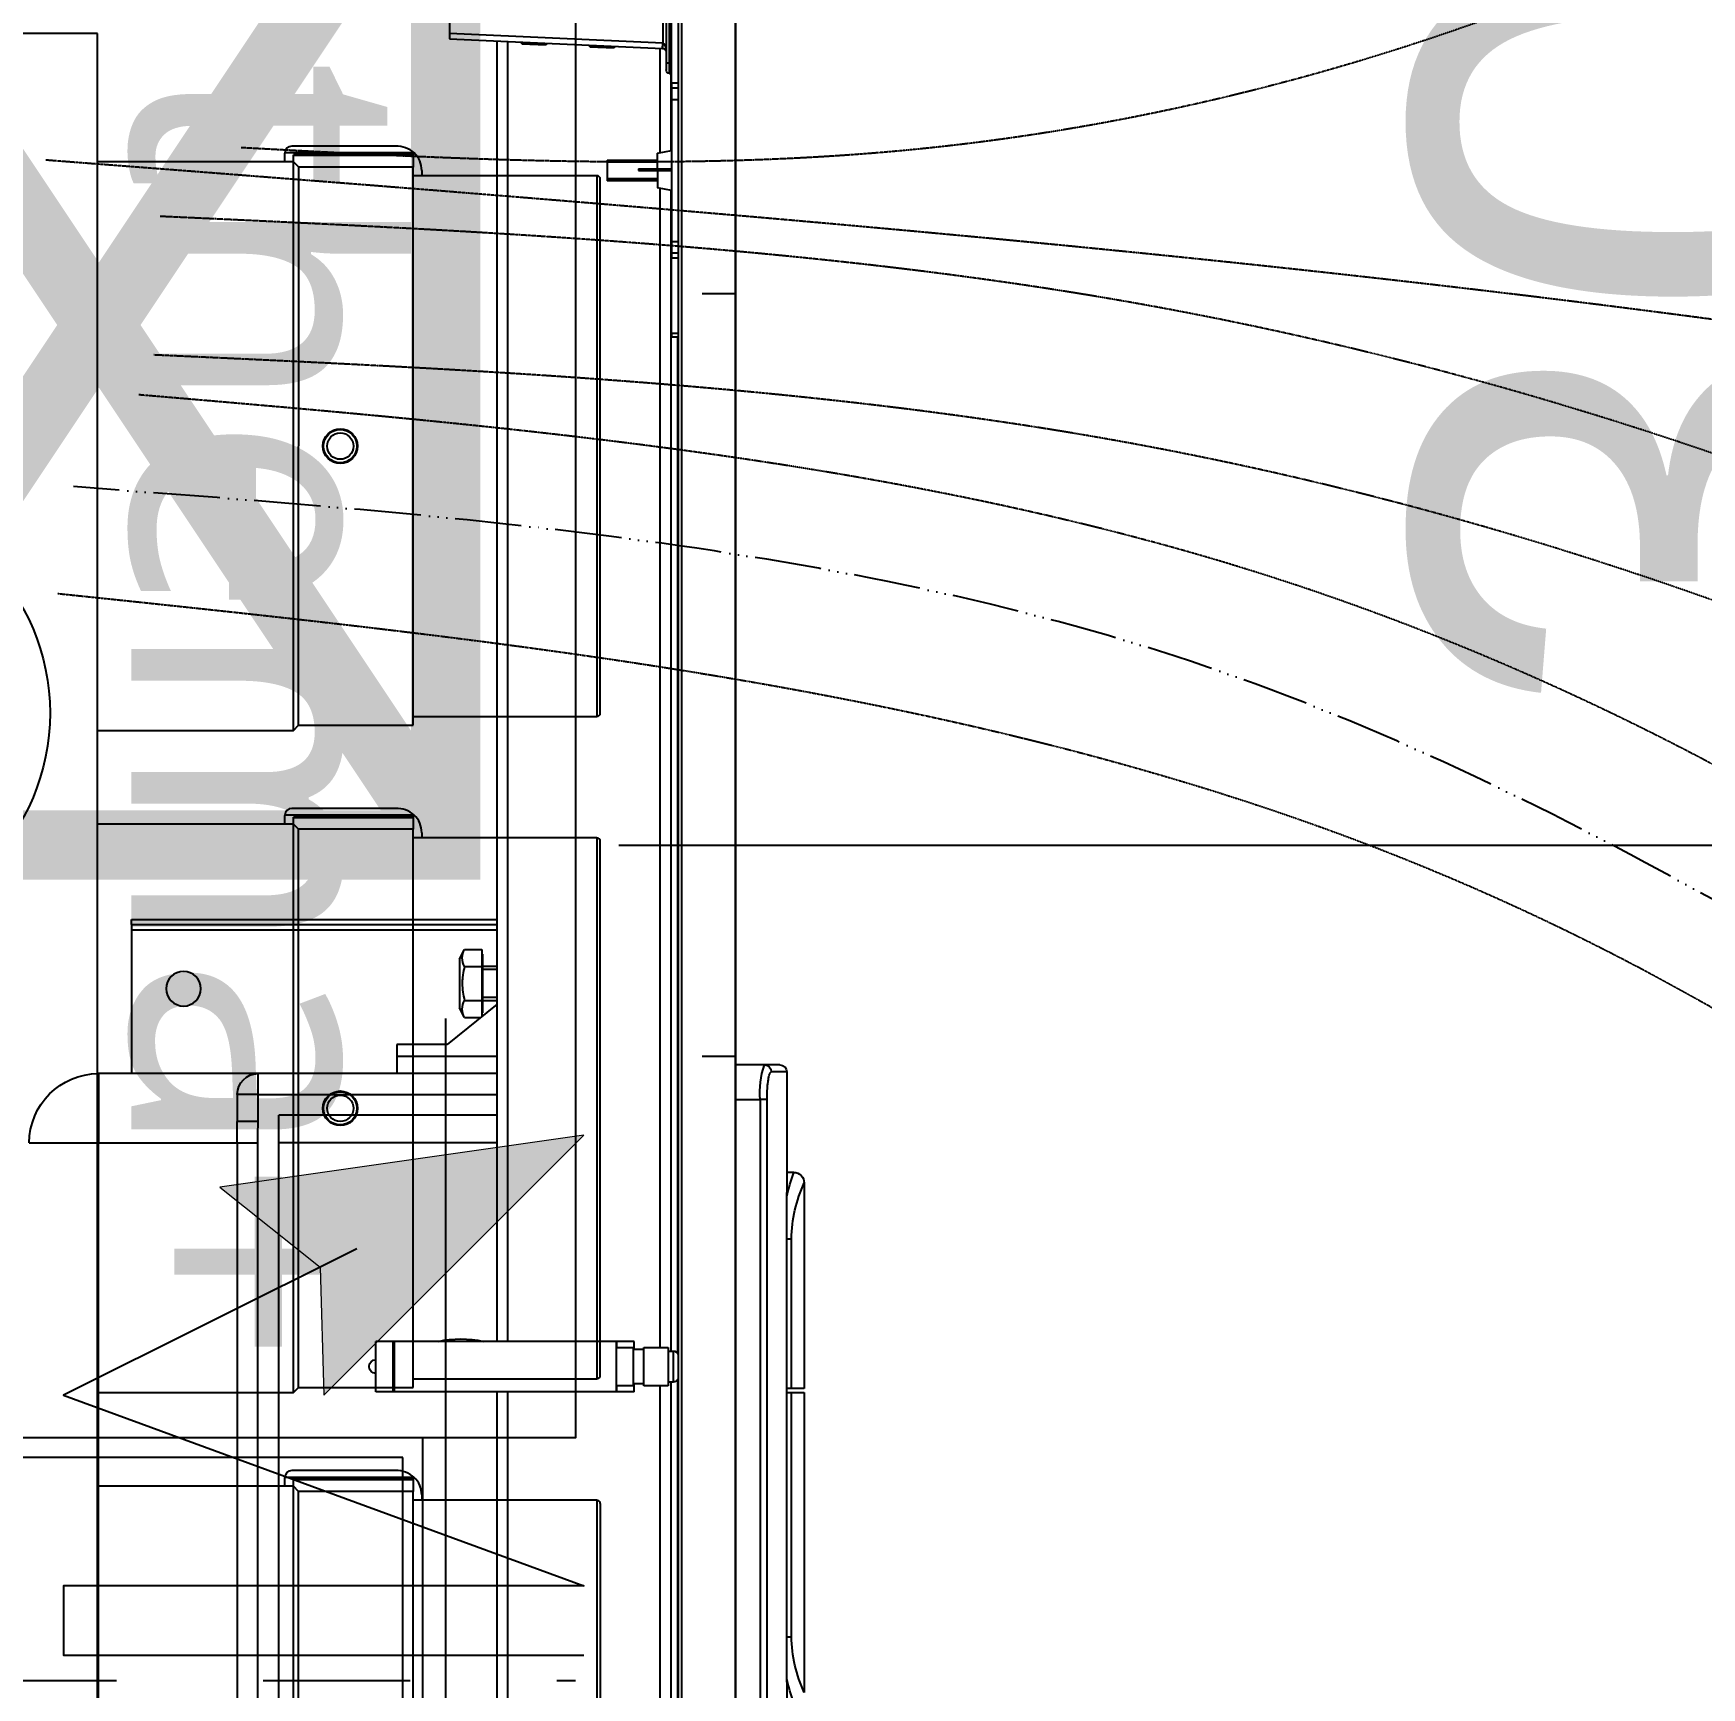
# Model space of a CAD drawing. Header units: millimetres. Extents: x 454430 to 532383, y -370512 to -310890.
# Drawn here: x 470039.6 to 470520.7, y -344631.8 to -344154.6 of the extents above; entities that cross this region are included whole.
import ezdxf
from ezdxf import colors
from ezdxf.entities.mleader import LeaderData, LeaderLine
from ezdxf.math import Vec2, Vec3

# ---------------------------------------------------------------- set-up
doc = ezdxf.new("R2010")
doc.units = ezdxf.units.MM
for name, pattern in [('prlm_ef', [0.165, 0.1, -0.065]), ('prlm_gaz', [36, 24, -3, 0, -3, 0, -3, 0, -3]), ('prlm_vmc', [0.282222, 0.141111, -0.141111])]:
    doc.linetypes.add(name, pattern=pattern)
doc.layers.add('_GAZELEC-BOITE INCORPO', color=36, linetype='Continuous', lineweight=18)
doc.layers.add('_GAZELEC-RESERVATION', color=1, linetype='Continuous', lineweight=18)
for name, color, linetype in [('_GAZELEC-EAU CHAUDE', 1, 'Continuous'), ('prlm-CHAUFF', 30, 'Continuous'), ('prlm-EAU-EF', 161, 'Continuous'), ('prlm-ELEC-CFO', 201, 'Continuous'), ('prlm-GAZ', 20, 'Continuous'), ('prlm-MOD', 64, 'Continuous')]:
    doc.layers.add(name, color=color, linetype=linetype)
doc.layers.add('prlm-xpoly', color=7, linetype='Continuous', plot=False)
doc.styles.add('Arial', font='arial.ttf')
doc.styles.add('prlm-chauff', font='trebucbi.ttf', dxfattribs={"height": 18})
doc.styles.get("Standard").update_dxf_attribs({"font": 'arial.ttf'})
doc.dimstyles.new('200', dxfattribs={"dimtxt": 150, "dimasz": 25, "dimexe": 50, "dimexo": 50, "dimgap": 20, "dimtad": 1, "dimdec": 0, "dimlfac": 0.1, "dimdsep": 46, "dimtxsty": 'Arial', "dimblk1": 'DOTBLANK', "dimblk2": 'DOTBLANK', "dimsah": 1, "dimcen": 25, "dimclrd": 5, "dimclre": 5, "dimadec": 0, "dimazin": 0, "dimtfac": 1, "dimtdec": 0, "dimtmove": 0, "dimatfit": 3, "dimldrblk": 'DOTBLANK', "dimfxl": 50, "dimtolj": 1, "dimtzin": 0, "dimarcsym": 0})

# ---------------------------------------------------------------- blocks, each defined once
blk = doc.blocks.new('xi.uta')
at = {"layer": 'prlm-ELEC-CFO', "lineweight": 5}
blk.add_hatch(color=0, dxfattribs=at).paths.add_polyline_path([(-3, 6), (-0.103, 3.699), (0, 0), (7.5, 7.5)])
at = {"layer": 'prlm-ELEC-CFO', "color": 0, "lineweight": 5, "flags": 128}
blk.add_lwpolyline([(-3, 6), (-0.103, 3.699), (0, 0), (7.5, 7.5)], close=True, dxfattribs=at)
at = {"layer": 'prlm-ELEC-CFO', "color": 0}
blk.add_lwpolyline([(0.955, 4.227), (-7.5, 0), (7.5, -5.5), (-7.5, -5.5), (-7.5, -7.5), (7.5, -7.5)], dxfattribs=at)
blk = doc.blocks.new('MTI900_Alu_390')
at = {"layer": 'prlm-MOD', "color": 1, "linetype": 'Continuous'}
for p, q in [((-0.85, -1.865), (-0.85, -2.065)), ((-1.05, -2.525), (-1.05, -2.065)), ((-1.05, -2.065), (-0.85, -2.065)), ((0.85, -2.065), (-0.85, -2.065)), ((-0.85, -2.065), (-0.85, -2.465)), ((-1.495, -2.16), (-1.495, -3.215)), ((-1.48, -2.16), (-1.495, -2.16)), ((-1.48, -2.16), (-1.48, -3.215)), ((-1.48, -2.16), (-1.465, -2.16)), ((-1.465, -2.16), (-1.05, -2.16)), ((-1.465, -2.16), (-1.465, -3.215)), ((-0.99, -2.465), (-0.9124, -2.465)), ((-0.99, -2.525), (-0.99, -2.465)), ((-0.85, -2.465), (-0.9124, -2.465)), ((-0.9124, -2.525), (-0.9124, -2.465)), ((-0.85, -2.465), (0.85, -2.465)), ((-0.85, -2.465), (-0.85, -2.5242)), ((-1.05, -3.215), (-1.05, -2.525)), ((-0.99, -2.525), (-1.05, -2.525)), ((-0.99, -2.525), (-0.99, -3.215)), ((-0.9124, -2.525), (-0.99, -2.525)), ((0.85, -2.5242), (-0.85, -2.5242)), ((0.93, -2.585), (-0.93, -2.585)), ((-0.93, -3.215), (-0.93, -2.585)), ((-0.85, -3.215), (-0.85, -2.585)), ((-0.2775, -2.915), (-0.2775, -2.865)), ((-0.1325, -2.865), (-0.2775, -2.865)), ((-0.1325, -2.915), (-0.1325, -2.865)), ((-1.1342, -2.925), (-1.1, -2.925)), ((-1.1342, -3.0705), (-1.1342, -2.925)), ((-1.1, -2.925), (-1.1, -3.215)), ((-1.1, -2.925), (-1.05, -2.925)), ((-0.1325, -2.915), (-0.2775, -2.915)), ((-0.2775, -2.9175), (-0.2775, -2.915)), ((-0.2775, -2.9175), (-0.1325, -2.9175)), ((-0.2775, -3.5575), (-0.2775, -2.9175)), ((-0.1325, -2.9175), (-0.1325, -2.915)), ((-0.1325, -3.5575), (-0.1325, -2.9175)), ((-4.1351, -3.077), (-4.05, -3.077)), ((-4.0221, -3.692), (-4.05, -3.077)), ((-4.05, -3.077), (-4.035, -3.077)), ((-4.035, -3.077), (-4.0071, -3.6913)), ((-1.2504, -3.215), (-1.1342, -3.0705)), ((-1.38, -3.106), (-1.4081, -3.1204)), ((-1.4081, -3.1204), (-1.4081, -3.17)), ((-1.38, -3.106), (-1.24, -3.106)), ((-1.3591, -3.1204), (-1.3591, -3.17)), ((-1.2609, -3.1204), (-1.2609, -3.17)), ((-1.2119, -3.1204), (-1.24, -3.106)), ((-1.2119, -3.1204), (-1.2119, -3.1671)), ((-1.4081, -3.17), (-1.3836, -3.17)), ((-1.395, -3.17), (-1.395, -3.172)), ((-1.395, -3.172), (-1.225, -3.172)), ((-1.3836, -3.17), (-1.3591, -3.17)), ((-1.36, -3.172), (-1.36, -3.215)), ((-1.3591, -3.17), (-1.31, -3.17)), ((-1.3508, -3.215), (-1.3508, -3.172)), ((-1.31, -3.17), (-1.2609, -3.17)), ((-1.2692, -3.215), (-1.2692, -3.172)), ((-1.2609, -3.17), (-1.2364, -3.17)), ((-1.26, -3.215), (-1.26, -3.172)), ((-1.2364, -3.17), (-1.2142, -3.17)), ((-1.225, -3.172), (-1.225, -3.17)), ((-0.2775, -3.215), (-4.0287, -3.215)), ((4.0287, -3.215), (-0.1325, -3.215)), ((-0.2775, -3.245), (-4.0274, -3.245)), ((4.0274, -3.245), (-0.1325, -3.245)), ((-4.0205, -3.2854), (-4.0255, -3.2857)), ((-4.0205, -3.2854), (-4.0173, -3.3556)), ((-4.0223, -3.3558), (-4.0173, -3.3556)), ((-4.0116, -3.4816), (-4.0166, -3.4819)), ((-4.0116, -3.4816), (-4.0084, -3.5518)), ((-4.0134, -3.552), (-4.0084, -3.5518)), ((-3.685, -3.532), (-3.625, -3.532)), ((-3.685, -3.532), (-3.685, -3.677)), ((-3.6789, -3.677), (-3.6789, -3.532)), ((-3.6311, -3.677), (-3.6311, -3.532)), ((-3.625, -3.677), (-3.625, -3.532)), ((-0.2775, -3.5575), (-0.1325, -3.5575)), ((-0.2775, -3.56), (-0.2775, -3.5575)), ((-0.2775, -3.61), (-0.2775, -3.56)), ((-0.26, -3.56), (-0.2775, -3.56)), ((-0.26, -3.5575), (-0.26, -3.6075)), ((-0.15, -3.6075), (-0.15, -3.5575)), ((-0.1325, -3.56), (-0.15, -3.56)), ((-0.1325, -3.56), (-0.1325, -3.5575)), ((-0.1325, -3.61), (-0.1325, -3.56)), ((-0.15, -3.6075), (-0.26, -3.6075)), ((-0.255, -3.6075), (-0.255, -3.6375)), ((-0.155, -3.6375), (-0.155, -3.6075)), ((-3.66, -3.6225), (-3.655, -3.6225)), ((-3.66, -3.6225), (-3.66, -3.6361)), ((-3.66, -3.6361), (-3.655, -3.6361)), ((-3.66, -3.6361), (-3.66, -3.717)), ((-3.655, -3.6225), (-3.655, -3.6361)), ((-3.655, -3.6361), (-3.655, -3.717)), ((-0.255, -3.61), (-0.2775, -3.61)), ((-0.15, -3.6375), (-0.26, -3.6375)), ((-0.26, -3.6375), (-0.26, -3.7075)), ((-0.1325, -3.61), (-0.155, -3.61)), ((-0.15, -3.7075), (-0.15, -3.6375)), ((-4.125, -3.692), (-4.0221, -3.692)), ((-4.105, -3.702), (-3.965, -3.702)), ((-4.0071, -3.6913), (-4.0221, -3.692)), ((-4.022, -3.6925), (-4.0221, -3.692)), ((-3.7066, -3.685), (-4.0074, -3.685)), ((-4.0071, -3.6913), (-4.007, -3.6925)), ((-3.965, -3.702), (-3.945, -3.702)), ((-3.965, -3.702), (-3.965, -3.712)), ((-3.705, -3.677), (-3.713, -3.717)), ((-3.66, -3.677), (-3.705, -3.677)), ((-3.655, -3.677), (-3.605, -3.677)), ((-3.597, -3.717), (-3.605, -3.677)), ((-0.26, -3.685), (-3.6034, -3.685)), ((3.6044, -3.685), (-0.15, -3.685)), ((-4.375, -3.737), (4.375, -3.737)), ((4.375, -3.747), (-4.375, -3.747)), ((-3.9067, -3.717), (-4.14, -3.717)), ((-3.965, -3.712), (-4.105, -3.712)), ((-3.965, -3.717), (-3.965, -3.712)), ((-3.935, -3.712), (-3.965, -3.712)), ((-3.935, -3.712), (-3.935, -3.717)), ((-3.935, -3.715), (-3.7126, -3.715)), ((-3.9067, -3.737), (-3.9067, -3.717)), ((-3.9067, -3.717), (-3.8932, -3.717)), ((-3.8932, -3.717), (-3.86, -3.717)), ((-3.8932, -3.717), (-3.8932, -3.737)), ((-3.86, -3.717), (-3.45, -3.717)), ((-3.86, -3.717), (-3.86, -3.737)), ((-3.5974, -3.715), (-0.25, -3.715)), ((-3.45, -3.717), (-3.45, -3.737)), ((-3.45, -3.717), (-3.4168, -3.717)), ((-3.4168, -3.737), (-3.4168, -3.717)), ((-3.4168, -3.717), (-3.4033, -3.717)), ((-3.185, -3.717), (-3.4033, -3.717)), ((-3.4033, -3.717), (-3.4033, -3.737)), ((-3.185, -3.717), (-3.175, -3.717)), ((-3.185, -3.737), (-3.185, -3.717)), ((-3.175, -3.717), (-3.175, -3.737)), ((-3.175, -3.735), (-0.2433, -3.735)), ((-0.26, -3.7075), (-0.15, -3.7075)), ((-0.25, -3.7075), (-0.25, -3.7225)), ((-0.25, -3.7225), (-0.16, -3.7225)), ((-0.1667, -3.735), (3.175, -3.735)), ((-0.16, -3.7225), (-0.16, -3.7075)), ((-0.16, -3.715), (3.5984, -3.715)), ((-4.375, -3.902), (4.375, -3.902)), ((-1.075, -3.9853), (-1.075, -3.902)), ((-0.975, -3.902), (-0.975, -3.973)), ((-1.075, -4.03), (-1.075, -3.9853)), ((-0.975, -3.973), (0.975, -3.973)), ((-0.975, -3.9928), (-0.975, -3.973)), ((0.975, -3.9928), (-0.975, -3.9928)), ((-1.055, -4.05), (-1.055, -4.0051)), ((-1.055, -4.05), (-0.706, -4.05)), ((-0.765, -4.07), (-0.765, -4.05)), ((0.576, -4.0497), (-0.576, -4.0497)), ((-0.574, -4.0497), (-0.574, -4.0634)), ((-0.1416, -4.0634), (-0.574, -4.0634)), ((-0.1416, -4.0634), (-0.1416, -4.0497)), ((-0.1416, -4.1), (-0.1416, -4.0634)), ((-0.1307, -4.0497), (-0.1307, -4.0634)), ((0.574, -4.0634), (-0.1307, -4.0634)), ((-0.1307, -4.0634), (-0.1307, -4.1)), ((0.574, -4.0497), (0.574, -4.0634)), ((0.7037, -4.05), (1.055, -4.05)), ((-0.735, -4.1), (-0.735, -4.1)), ((-0.735, -4.1), (-0.1416, -4.1)), ((-0.1307, -4.1), (0.735, -4.1))]:
    blk.add_line(p, q, dxfattribs=at)
at = {"layer": 'prlm-MOD', "color": 1, "ltscale": 50}
for points in [[(-3.3, -3.8058), (-3.3, -3.902)], [(-1.1, -3.8058), (-1.1, -3.902)]]:
    blk.add_lwpolyline(points, dxfattribs=at)
at = {"layer": 'prlm-MOD', "color": 1, "linetype": 'Continuous'}
blk.add_circle((-1.295, -2.31), 0.05, dxfattribs=at)
for centre, radius, start, end in [((-0.85, -2.065), 0.2, 90, 180), ((-0.99, -2.525), 0.06, 90, 180), ((-0.205, -2.865), 0.02, 0, 180), ((0, -3.11), 0.285, 166.8264, 193.1736), ((-1.3836, -3.1624), 0.0487, 59.7422, 120.2578), ((-1.2364, -3.1624), 0.0487, 59.7422, 120.2578), ((-3.997, -3.692), 0.01, 182.6026, 270), ((-3.945, -3.712), 0.01, 0, 90), ((-0.235, -3.7225), 0.015, 180, 255.1649), ((-0.175, -3.7225), 0.015, 284.8351, 0), ((-0.9965, -4.212), 0.2399, 84.8699, 109.1091), ((-1.055, -4.03), 0.02, 180, 270), ((-0.5689, -4.6164), 0.5805, 102.5837, 109.7412), ((-0.735, -4.07), 0.03, 180, 270), ((-0.5689, -4.4578), 0.3944, 90.7355, 114.8981), ((0.5685, -4.4598), 0.3964, 65.1634, 89.203), ((0.5693, -4.6145), 0.5786, 70.2259, 77.4042)]:
    blk.add_arc(centre, radius, start, end, dxfattribs=at)
for centre, major_axis, ratio, start_param, end_param in [((-4.022, -3.6931), (0.015, 0.0007), 0.045361, 0, 1.568734), ((-3.997, -3.692), (0.025, 0), 0.4, 3.187016, 4.712389), ((-1.055, -3.9853), (0.02, 0), 0.989815, 3.141593, 4.712389)]:
    blk.add_ellipse(centre, major_axis=major_axis, ratio=ratio, start_param=start_param, end_param=end_param, dxfattribs=at)
for points, knots in [([(-0.85, -2.5242), (-0.8604, -2.5242), (-0.8708, -2.5243), (-0.8916, -2.5247), (-0.902, -2.525), (-0.9124, -2.525)], [0, 0, 0, 0, 0.5, 0.5, 1, 1, 1, 1]), ([(-1.3591, -3.1204), (-1.3511, -3.1183), (-1.343, -3.1166), (-1.3306, -3.1149), (-1.3265, -3.1144), (-1.3182, -3.1138), (-1.3141, -3.1137), (-1.3017, -3.1137), (-1.2935, -3.1143), (-1.2772, -3.1166), (-1.269, -3.1183), (-1.2609, -3.1204)], [0, 0, 0, 0, 0.25, 0.25, 0.375, 0.375, 0.5, 0.5, 0.75, 0.75, 1, 1, 1, 1]), ([(-0.975, -3.9928), (-0.9803, -3.9928), (-0.9856, -3.9929), (-0.996, -3.9932), (-1.0011, -3.9934), (-1.0083, -3.9939), (-1.0107, -3.9941), (-1.0153, -3.9945), (-1.0176, -3.9947), (-1.0241, -3.9955), (-1.0281, -3.996), (-1.0355, -3.9972), (-1.0388, -3.9978), (-1.0446, -3.9991), (-1.047, -3.9998), (-1.05, -4.0009), (-1.0509, -4.0013), (-1.0524, -4.0021), (-1.053, -4.0024), (-1.0545, -4.0036), (-1.055, -4.0043), (-1.055, -4.0051)], [0, 0, 0, 0, 0.125, 0.125, 0.25, 0.25, 0.3125, 0.3125, 0.375, 0.375, 0.5, 0.5, 0.625, 0.625, 0.75, 0.75, 0.8125, 0.8125, 0.875, 0.875, 1, 1, 1, 1]), ([(-0.576, -4.0497), (-0.5891, -4.0497), (-0.6021, -4.0497), (-0.6211, -4.0498), (-0.6274, -4.0498), (-0.6399, -4.0498), (-0.6461, -4.0498), (-0.6642, -4.0499), (-0.6756, -4.0499), (-0.6918, -4.05), (-0.6971, -4.05), (-0.7038, -4.05), (-0.7053, -4.05), (-0.7068, -4.05)], [0, 0, 0, 0, 0.125, 0.125, 0.1875, 0.1875, 0.25, 0.25, 0.375, 0.375, 0.4375, 0.4375, 0.4568651, 0.4568651, 0.4568651, 0.4568651]), ([(0.7055, -4.05), (0.6995, -4.05), (0.6933, -4.05), (0.6813, -4.05), (0.6756, -4.0499), (0.6642, -4.0499), (0.6524, -4.0499), (0.6402, -4.0498), (0.6278, -4.0498), (0.6214, -4.0498), (0.6021, -4.0497), (0.5891, -4.0497), (0.576, -4.0497)], [0.5494968, 0.5494968, 0.5494968, 0.5494968, 0.625, 0.625, 0.6875, 0.6875, 0.75, 0.8125, 0.8125, 0.875, 0.875, 1, 1, 1, 1])]:
    blk.add_open_spline(points, degree=3, knots=knots, dxfattribs=at)
blk = doc.blocks.new('xi.thema+')
at = {"layer": 'prlm-CHAUFF', "color": 0}
blk.add_lwpolyline([(-20.9, 0), (-20.9, 34.4), (20.9, 34.4), (20.9, 0)], close=True, dxfattribs=at)
at = {"layer": 'prlm-CHAUFF', "color": 7, "linetype": 'prlm_vmc', "ltscale": 30}
blk.add_lwpolyline([(27.9, 0), (27.9, 34.4)], dxfattribs=at)
at = {"layer": 'prlm-CHAUFF', "color": 0}
blk.add_circle((0, 13), 6.25, dxfattribs=at)
at = {"layer": 'prlm-CHAUFF', "color": 0, "insert": (0, 25.539), "char_height": 8, "width": 7.19706, "attachment_point": 5, "style": 'prlm-chauff'}
blk.add_mtext('thema+', dxfattribs=at)
blk = doc.blocks.new('xi.uta-yzen-d')
at = {"layer": 'prlm-CHAUFF', "ltscale": 50}
for p, q in [((-36.4, 35.02), (-20.8, 35.02)), ((-36.4, 35.02), (-36.4, 29.72)), ((-20.9, 35.12), (-36.3, 35.12)), ((-20.8, 29.72), (-20.8, 35.02)), ((-17.3, 35.02), (-1.7, 35.02)), ((-17.3, 35.02), (-17.3, 29.72)), ((-1.8, 35.12), (-17.2, 35.12)), ((-1.7, 29.72), (-1.7, 35.02)), ((1.8, 35.02), (17.4, 35.02)), ((1.8, 35.02), (1.8, 29.72)), ((1.9, 35.12), (17.3, 35.12)), ((-36.55, 29.97), (-36.4, 29.97)), ((-17.45, 29.97), (-17.3, 29.97)), ((1.65, 29.97), (1.8, 29.97)), ((-37.056, 29.72), (-36.65, 29.72)), ((-37.056, 29.72), (-37.056, 26.02)), ((-37, 29.72), (-37, 26.27)), ((-36.98, 29.72), (-36.98, 26.27)), ((-20.55, 29.72), (-36.65, 29.72)), ((-36.65, 29.72), (-36.65, 26.42)), ((-20.55, 26.42), (-20.55, 29.72)), ((-17.956, 29.72), (-17.55, 29.72)), ((-17.956, 29.72), (-17.956, 26.02)), ((-17.9, 29.72), (-17.9, 26.27)), ((-17.88, 29.72), (-17.88, 26.27)), ((-1.45, 29.72), (-17.55, 29.72)), ((-17.55, 29.72), (-17.55, 26.42)), ((-1.45, 26.42), (-1.45, 29.72)), ((1.144, 29.72), (1.55, 29.72)), ((1.144, 29.72), (1.144, 26.02)), ((1.2, 29.72), (1.2, 26.27)), ((1.22, 29.72), (1.22, 26.27)), ((17.65, 29.72), (1.55, 29.72)), ((1.55, 29.72), (1.55, 26.42)), ((-37.25, 29.216), (-37.25, 26.22)), ((-18.15, 29.216), (-18.15, 26.22)), ((0.95, 29.216), (0.95, 26.22)), ((-37, 28.42), (-36.98, 28.42)), ((-17.9, 28.42), (-17.88, 28.42)), ((1.2, 28.42), (1.22, 28.42)), ((-36.98, 28.07), (-37, 28.07)), ((-17.88, 28.07), (-17.9, 28.07)), ((1.22, 28.07), (1.2, 28.07)), ((-37, 27.693), (-36.98, 27.693)), ((-17.9, 27.693), (-17.88, 27.693)), ((1.2, 27.693), (1.22, 27.693)), ((-36.98, 27.343), (-37, 27.343)), ((-37, 27.293), (-36.98, 27.293)), ((-36.98, 27.193), (-37, 27.193)), ((-17.88, 27.343), (-17.9, 27.343)), ((-17.9, 27.293), (-17.88, 27.293)), ((-17.88, 27.193), (-17.9, 27.193)), ((1.22, 27.343), (1.2, 27.343)), ((1.2, 27.293), (1.22, 27.293)), ((1.22, 27.193), (1.2, 27.193)), ((-36.8, 26.02), (-37.05, 26.02)), ((-36.98, 26.27), (-37, 26.27)), ((-36.8, 26.27), (-36.98, 26.27)), ((-36.65, 26.42), (-36.8, 26.27)), ((-20.4, 26.27), (-36.8, 26.27)), ((-36.8, 26.27), (-36.8, 20.62)), ((-20.55, 26.42), (-36.65, 26.42)), ((-20.4, 26.27), (-20.55, 26.42)), ((-20.4, 20.62), (-20.4, 26.27)), ((-17.7, 26.02), (-17.95, 26.02)), ((-17.88, 26.27), (-17.9, 26.27)), ((-17.7, 26.27), (-17.88, 26.27)), ((-17.55, 26.42), (-17.7, 26.27)), ((-1.3, 26.27), (-17.7, 26.27)), ((-17.7, 26.27), (-17.7, 20.62)), ((-1.45, 26.42), (-17.55, 26.42)), ((-1.3, 26.27), (-1.45, 26.42)), ((-1.3, 20.62), (-1.3, 26.27)), ((1.4, 26.02), (1.15, 26.02)), ((1.22, 26.27), (1.2, 26.27)), ((1.4, 26.27), (1.22, 26.27)), ((1.55, 26.42), (1.4, 26.27)), ((17.8, 26.27), (1.4, 26.27)), ((1.4, 26.27), (1.4, 20.62)), ((17.65, 26.42), (1.55, 26.42))]:
    blk.add_line(p, q, dxfattribs=at)
for points in [[(0, 30), (0, 0), (39, 0), (39, 30)], [(0.571, 29.429), (0.571, 0.571), (38.429, 0.571), (38.429, 29.429)], [(-40.5, 20.62), (-40.5, 3.9), (40.5, 3.9), (40.5, 20.62)]]:
    blk.add_lwpolyline(points, close=True, dxfattribs=at)
for centre, radius in [((-28.6, 27.62), 0.5), ((-28.6, 27.62), 0.48), ((-28.6, 27.62), 0.38), ((-9.5, 27.62), 0.5), ((-9.5, 27.62), 0.48), ((-9.5, 27.62), 0.38)]:
    blk.add_circle(centre, radius, dxfattribs=at)
for centre, radius, start, end in [((-36.3, 35.02), 0.1, 90, 180), ((-20.9, 35.02), 0.1, 0, 90), ((-17.2, 35.02), 0.1, 90, 180), ((-1.8, 35.02), 0.1, 0, 90), ((1.9, 35.02), 0.1, 90, 180), ((-36.55, 29.27), 0.7, 90, 136.2731), ((-17.45, 29.27), 0.7, 90, 136.2731), ((1.65, 29.27), 0.7, 90, 136.2731), ((-36.475, 29.24), 0.776, 138.5248, 181.7675), ((-17.375, 29.24), 0.776, 138.5248, 181.7675), ((1.725, 29.24), 0.776, 138.5248, 181.7675), ((-37.05, 26.22), 0.2, 180, 268.3239), ((-37.05, 26.22), 0.2, 268.3239, 270), ((-17.95, 26.22), 0.2, 180, 268.3239), ((-17.95, 26.22), 0.2, 268.3239, 270), ((1.15, 26.22), 0.2, 180, 268.3239), ((1.15, 26.22), 0.2, 268.3239, 270)]:
    blk.add_arc(centre, radius, start, end, dxfattribs=at)
for centre, major_axis, ratio, start_param, end_param in [((-36.55, 28.959), (-0.45, 0), 0.974723, 5.983927, 6.283185), ((-17.45, 28.959), (-0.45, 0), 0.974723, 5.983927, 6.283185), ((1.65, 28.959), (-0.45, 0), 0.974723, 5.983927, 6.283185), ((-36.55, 28.603), (-0.45, 0), 0.974723, 5.983927, 6.283185), ((-35.75, 28.603), (-1.25, 0), 0.146694, 0, 0.179125), ((-17.45, 28.603), (-0.45, 0), 0.974723, 5.983927, 6.283185), ((-16.65, 28.603), (-1.25, 0), 0.146694, 0, 0.179125), ((1.65, 28.603), (-0.45, 0), 0.974723, 5.983927, 6.283185), ((2.45, 28.603), (-1.25, 0), 0.146694, 0, 0.179125)]:
    blk.add_ellipse(centre, major_axis=major_axis, ratio=ratio, start_param=start_param, end_param=end_param, dxfattribs=at)
for points in [[(-36.982, 29.391), (-36.986, 29.379), (-36.989, 29.366), (-36.997, 29.324), (-37, 29.294), (-37, 29.265)], [(-17.882, 29.391), (-17.886, 29.379), (-17.889, 29.366), (-17.897, 29.324), (-17.9, 29.294), (-17.9, 29.265)], [(1.218, 29.391), (1.214, 29.379), (1.211, 29.366), (1.203, 29.324), (1.2, 29.294), (1.2, 29.265)]]:
    blk.add_open_spline(points, degree=3, knots=[0.8185803, 0.8185803, 0.8185803, 0.8185803, 0.875, 0.875, 1, 1, 1, 1], dxfattribs=at)
blk = doc.blocks.new('_DOTBLANK')
at = {"color": 0, "linetype": 'ByBlock'}
blk.add_line((-0.5, 0), (-1, 0), dxfattribs=at)
blk.add_circle((0, 0), 0.5, dxfattribs=at)
blk = doc.blocks.new('*D170')
at = {"layer": '_GAZELEC-BOITE INCORPO', "color": 5, "lineweight": -2, "transparency": 16777216}
for p, q in [((470208.48, -344088.76), (470660.27, -344088.76)), ((470610.27, -344113.76), (470610.27, -344363.75)), ((470208.47, -344388.75), (470660.27, -344388.75))]:
    blk.add_line(p, q, dxfattribs=at)
at = {"layer": '_GAZELEC-BOITE INCORPO', "color": 5, "lineweight": -2, "transparency": 16777216, "xscale": 25, "yscale": 25, "zscale": 25}
for p, rotation in [((470610.27, -344088.76), 90), ((470610.27, -344388.75), 270)]:
    blk.add_blockref('_DOTBLANK', p, dxfattribs=dict(at, rotation=rotation))
at = {"layer": '_GAZELEC-BOITE INCORPO', "color": 0, "transparency": 16777216, "insert": (470513.63, -344238.75), "char_height": 150, "attachment_point": 5, "rotation": 90, "style": 'Arial'}
blk.add_mtext('\\A1;30', dxfattribs=at)
blk = doc.blocks.new('*D172')
at = {"layer": '_GAZELEC-BOITE INCORPO', "color": 5, "lineweight": -2, "transparency": 16777216}
for p, q in [((469958.49, -344438.75), (469958.49, -345412)), ((470158.48, -344438.75), (470158.48, -345412)), ((469983.49, -345362), (470133.48, -345362)), ((470158.48, -345362), (470440.4, -345362))]:
    blk.add_line(p, q, dxfattribs=at)
at = {"layer": '_GAZELEC-BOITE INCORPO', "color": 5, "lineweight": -2, "transparency": 16777216, "xscale": 25, "yscale": 25, "zscale": 25, "rotation": 180}
blk.add_blockref('_DOTBLANK', (469958.49, -345362), dxfattribs=at)
at = {"layer": '_GAZELEC-BOITE INCORPO', "color": 5, "lineweight": -2, "transparency": 16777216, "xscale": 25, "yscale": 25, "zscale": 25}
blk.add_blockref('_DOTBLANK', (470158.48, -345362), dxfattribs=at)
at = {"layer": '_GAZELEC-BOITE INCORPO', "color": 0, "transparency": 16777216, "insert": (470311.94, -345265.41), "char_height": 150, "attachment_point": 5, "style": 'Arial'}
blk.add_mtext('\\A1;20', dxfattribs=at)

msp = doc.modelspace()

# ---------------------------------------------------------------- linework, layer by layer
at = {"layer": '_GAZELEC-BOITE INCORPO', "const_width": 20}
msp.add_lwpolyline([(469958.48, -344288.75), (469958.48, -344388.75), (470158.48, -344388.75), (470158.48, -344088.76), (469958.48, -344088.76), (469958.49, -344388.75), (470158.48, -344088.76), (469958.48, -344088.76), (470158.47, -344388.75)], dxfattribs=at)
at = {"layer": '_GAZELEC-EAU CHAUDE', "linetype": 'prlm_ef'}
msp.add_open_spline([(470074.35, -344247.29), (470111.07, -344248.97), (470147.52, -344250.65), (470219.59, -344255.35), (470255.19, -344258.37), (470303.18, -344264.33), (470316.07, -344266.13), (470336.18, -344269.28), (470343.44, -344270.5), (470357.92, -344273.08), (470365.14, -344274.45), (470386.75, -344278.78), (470401.09, -344281.97), (470443.91, -344292.43), (470472.17, -344300.59), (470553.11, -344327.42), (470605.05, -344348.98), (470706.69, -344399.15), (470756.39, -344427.76), (470853.32, -344491.05), (470900.54, -344525.74), (470992.29, -344600.17), (471036.8, -344639.92), (471131.36, -344731.66), (471180.76, -344784.53), (471245.7, -344860.17), (471263.22, -344881.25), (471292.61, -344917.72), (471304.65, -344932.99), (471328.37, -344963.74), (471340.05, -344979.22), (471374.56, -345025.96), (471396.85, -345057.54), (471461.56, -345153.42), (471501.82, -345218.86), (471613.84, -345419.09), (471676.84, -345557.75), (471778.81, -345841.71), (471817.79, -345987), (471852.43, -346177.81), (471859.32, -346222.02), (471876.62, -346354.9), (471883.67, -346443.8), (471886.96, -346560.95), (471887.29, -346589.3), (471887.04, -346645.99), (471886.48, -346674.34), (471883.49, -346759.36), (471879.79, -346816.03), (471863.18, -346995.68), (471844.55, -347118.57), (471796.26, -347363.79), (471766.59, -347486.13), (471722.45, -347647.16), (471711.33, -347686.26), (471690.7, -347756.64), (471681.3, -347787.94), (471663.71, -347845.39), (471655.56, -347871.56), (471641.45, -347916.21), (471635.55, -347934.7), (471623.65, -347971.69), (471617.67, -347990.19), (471599.64, -348045.67), (471587.54, -348082.67), (471549.32, -348200.3), (471523.46, -348281.05), (471475.67, -348443.4), (471453.74, -348525), (471417.12, -348689.62), (471402.43, -348772.66), (471390.8, -348877.04), (471388.84, -348897.47), (471386.35, -348929), (471385.58, -348940.06), (471384.23, -348962.18), (471383.65, -348973.24), (471382.18, -349006.43), (471381.56, -349028.56), (471380.52, -349094.93), (471380.94, -349139.16), (471382.84, -349226.42), (471384.3, -349269.46), (471385.75, -349312.35)], degree=3, knots=[0, 0, 0, 0, 109.465547, 109.465547, 218.931095, 218.931095, 259.524429, 259.524429, 282.649994, 282.649994, 305.775558, 305.775558, 352.026687, 352.026687, 444.528944, 444.528944, 619.625552, 619.625552, 794.72216, 794.72216, 969.818768, 969.818768, 1144.915377, 1144.915377, 1354.522842, 1354.522842, 1434.005876, 1434.005876, 1490.511647, 1490.511647, 1547.017417, 1547.017417, 1660.028957, 1660.028957, 1886.052038, 1886.052038, 2338.0982, 2338.0982, 2790.144362, 2790.144362, 2925.962092, 2925.962092, 3197.597552, 3197.597552, 3284.32616, 3284.32616, 3371.054768, 3371.054768, 3544.511984, 3544.511984, 3921.190072, 3921.190072, 4297.868159, 4297.868159, 4418.838103, 4418.838103, 4515.909663, 4515.909663, 4597.232846, 4597.232846, 4654.812047, 4654.812047, 4712.391249, 4712.391249, 4827.549651, 4827.549651, 5078.264182, 5078.264182, 5328.978712, 5328.978712, 5579.693243, 5579.693243, 5640.492521, 5640.492521, 5673.244628, 5673.244628, 5705.996735, 5705.996735, 5771.500949, 5771.500949, 5902.509377, 5902.509377, 6030.56266, 6030.56266, 6030.56266, 6030.56266], dxfattribs=at)
at = {"layer": 'prlm-EAU-EF', "linetype": 'prlm_ef'}
for points in [[(469569.89, -337954.98), (469358.07, -337959.6), (469157.04, -338026.04), (469032.01, -338095.66), (468911.83, -338282.27), (468808.08, -338628.57), (468787.19, -338772.67), (468732.96, -339298.52), (468701.68, -339648.81), (468701.68, -340119.18), (468701.68, -341477.82), (468701.68, -342357.29), (468701.68, -342970.88), (468701.68, -344403.9), (468701.68, -345978.2), (468701.68, -347401.23), (468701.68, -349080.22), (468701.68, -349567.68), (468761.23, -350207.61), (468761.23, -350711.93), (468761.23, -351352.11), (468761.23, -352112.34), (468761.23, -353908.85), (468761.23, -356396.43), (468761.23, -358086.18), (468761.23, -360937.29), (468761.23, -361178.1), (468741.61, -362017.04), (468834.05, -362459.54), (469206.54, -362938.14), (469650.67, -363152.4), (470100.77, -363225.74), (470487.65, -363207.92), (470817.46, -363005.87), (470949.59, -362785.78), (470949.59, -362519.57), (470846.5, -362343.85), (470615.37, -362209.4), (470224.56, -362143.11)], [(469552.2, -338000.27), (469333.21, -338018.88), (469016.9, -338225.97), (468858.83, -338764.43), (468803.33, -339517.58), (468803.33, -341000.96), (468803.33, -342630.84), (468803.33, -344626.44), (468803.33, -344885.84), (468803.33, -345123.97), (468958.41, -345442.9), (469316.8, -345627.38), (469608.95, -345597.46), (469835.01, -345488.22), (470177.69, -345333.37), (470610.79, -345079.48), (470747.36, -344902.92), (470767.6, -344694.03), (470635.09, -344513.52), (470427.42, -344389.82), (470046.5, -344316.27)], [(470043.21, -344191.1), (470758.02, -344276.1), (473726.44, -345746.44), (475600.54, -346106.56), (476324.26, -346117.9)], [(470076.19, -344207.33), (470356.1, -344232.12), (471324.12, -344893.19), (471926.59, -346549.54), (471681.89, -347920.96), (471425.73, -348939.62), (471425.73, -349310.99)], [(470069.98, -344258.79), (470396.43, -344311.27), (470959.47, -344822.21), (471033.42, -346149.04), (470928.27, -347696.33), (470866.83, -348042.02), (470564.76, -348389.39), (470116.79, -348453.44)]]:
    msp.add_spline(points, degree=3, dxfattribs=at)
msp.add_open_spline([(470099.53, -344187.52), (470122.25, -344188.75), (470145.24, -344190), (470191.73, -344191.58), (470215.22, -344191.93), (470247.84, -344191.09), (470256.76, -344190.73), (470273.23, -344189.77), (470280.78, -344189.22), (470292.5, -344188.16), (470296.67, -344187.74), (470305.01, -344186.83), (470309.18, -344186.33), (470321.68, -344184.72), (470330, -344183.48), (470354.88, -344179.29), (470371.39, -344175.87), (470423.17, -344163.14), (470457.96, -344151.64), (470525.35, -344123.61), (470557.94, -344107.09), (470601.72, -344080.58), (470614.22, -344072.47), (470634.04, -344058.69), (470641.55, -344053.24), (470656.3, -344042.09), (470663.56, -344036.38), (470684.93, -344018.85), (470698.67, -344006.65), (470739.01, -343968.01), (470764.01, -343940.03), (470809.95, -343880.64), (470830.9, -343849.22), (470868.93, -343783.51), (470886.02, -343749.21), (470916.53, -343678.25), (470929.96, -343641.59), (470948.53, -343581.86), (470954.81, -343559.4), (470963.88, -343523.23), (470967.04, -343509.7), (470972.98, -343482.46), (470975.74, -343468.74), (470983.41, -343427.37), (470987.68, -343399.5), (470995.68, -343332.19), (470998.48, -343292.65), (470999.72, -343214.24), (470998.16, -343175.38), (470990.81, -343107.05), (470985.93, -343077.26), (470972.56, -343019.35), (470964.06, -342991.23), (470945.32, -342943.18), (470935.87, -342922.82), (470919.98, -342894.14), (470914.6, -342885.15), (470903.42, -342867.9), (470897.64, -342859.63), (470885.49, -342843.52), (470879.15, -342835.72), (470858.8, -342812.4), (470843.96, -342797.7), (470812.41, -342770.31), (470795.71, -342757.62), (470760.74, -342734.06), (470742.47, -342723.2), (470704.61, -342703.13), (470685.03, -342693.93), (470644.77, -342676.99), (470624.09, -342669.26), (470568.95, -342650.8), (470533.78, -342641.11), (470461.99, -342624.51), (470425.38, -342617.61), (470351.56, -342606.01), (470314.35, -342601.32), (470240.2, -342593.62), (470203.26, -342590.61), (470148.12, -342586.92), (470129.5, -342585.81), (470092.55, -342583.86), (470074.22, -342583.02), (470019.64, -342580.86), (469983.79, -342579.92), (469877.59, -342578.32), (469808.61, -342578.88), (469672.88, -342581.89), (469606.13, -342584.33), (469514.73, -342588.04), (469489.72, -342589.09), (469464.73, -342590.14)], degree=3, knots=[0, 0, 0, 0, 68.06777, 68.06777, 136.135539, 136.135539, 161.620105, 161.620105, 183.024618, 183.024618, 194.80248, 194.80248, 206.580342, 206.580342, 230.136066, 230.136066, 277.247514, 277.247514, 379.130806, 379.130806, 481.014098, 481.014098, 522.971135, 522.971135, 549.2143, 549.2143, 575.457466, 575.457466, 627.943797, 627.943797, 735.327067, 735.327067, 842.710337, 842.710337, 950.093607, 950.093607, 1057.476877, 1057.476877, 1120.70695, 1120.70695, 1158.073868, 1158.073868, 1195.440786, 1195.440786, 1270.174622, 1270.174622, 1375.310294, 1375.310294, 1480.445967, 1480.445967, 1564.367653, 1564.367653, 1648.289338, 1648.289338, 1713.721424, 1713.721424, 1744.534093, 1744.534093, 1774.260854, 1774.260854, 1803.987615, 1803.987615, 1865.928975, 1865.928975, 1927.870335, 1927.870335, 1989.811694, 1989.811694, 2051.753054, 2051.753054, 2113.694414, 2113.694414, 2213.514853, 2213.514853, 2313.335292, 2313.335292, 2413.155732, 2413.155732, 2512.976171, 2512.976171, 2564.528284, 2564.528284, 2616.080397, 2616.080397, 2719.184622, 2719.184622, 2925.393073, 2925.393073, 3131.601524, 3131.601524, 3209.535404, 3209.535404, 3209.535404, 3209.535404], dxfattribs=at)
at = {"layer": 'prlm-GAZ', "linetype": 'prlm_gaz', "ltscale": 0.8}
msp.add_spline([(469817.2, -349238.7), (469533.66, -349181.01), (468939.36, -348614.1), (468806.09, -347354.25), (469121.73, -346082.33), (469986.64, -345463.83), (470502.07, -345218.14), (470758.52, -344961.69), (470799.41, -344682.54), (470518.03, -344401.16), (470373.61, -344335.83), (470051.12, -344285.37)], degree=3, dxfattribs=at)
at = {"layer": 'prlm-xpoly', "lineweight": 0}
msp.add_lwpolyline([(470241.89, -344111.6), (470241.89, -345012.17), (471683.67, -345012.27), (471683.67, -344112.82)], close=True, dxfattribs=at)

# ---------------------------------------------------------------- block references
at = {"layer": 'prlm-CHAUFF', "xscale": 10, "yscale": 10, "zscale": 10}
for name, p, rotation in [('xi.thema+', (469851.89, -344350.67), 269.9998100426612), ('xi.uta-yzen-d', (469851.89, -344559.67), 269.9990901836991)]:
    msp.add_blockref(name, p, dxfattribs=dict(at, rotation=rotation))
at = {"layer": 'prlm-ELEC-CFO', "xscale": 10, "yscale": 10, "zscale": 10}
msp.add_blockref('xi.uta', (470123.32, -344547.44), dxfattribs=at)
at = {"layer": 'prlm-MOD', "xscale": -99.99999999999983, "yscale": 99.99999999999974, "zscale": 99.99999999999963, "rotation": 90.00011533977029}
msp.add_blockref('MTI900_Alu_390', (469851.89, -344559.67), dxfattribs=at)

# ---------------------------------------------------------------- dimensions: what is measured, and where the dimension line sits
at = {"layer": '_GAZELEC-BOITE INCORPO'}
dim = msp.add_linear_dim(base=(470610.27, -344388.75), p1=(470158.48, -344088.76), p2=(470158.47, -344388.75), angle=90, dimstyle='200', dxfattribs=at)
dim.commit()
dim.dimension.update_dxf_attribs({"geometry": '*D170', "text_midpoint": (470513.63, -344238.75)})
dim = msp.add_linear_dim(base=(470158.48, -345362), p1=(469958.49, -344388.75), p2=(470158.48, -344388.75), dimstyle='200', dxfattribs=at)
dim.commit()
dim.dimension.update_dxf_attribs({"geometry": '*D172', "text_midpoint": (470311.94, -345265.41)})

# ---------------------------------------------------------------- leaders
at = {"layer": '_GAZELEC-RESERVATION', "color": 6}
ml = msp.add_multileader_mtext('Standard', dxfattribs=at)
ml.set_content('résa n°54\\P300x800 en dalle haute', color=6)
ml.set_leader_properties()
ml.build(insert=Vec2(0, 0))
ml.multileader.update_dxf_attribs({"has_text_frame": 1, "arrow_head_size": 80, "scale": 20})
ctx = ml.context
ctx.base_point, ctx.scale, ctx.char_height, ctx.arrow_head_size, ctx.landing_gap_size, ctx.plane_origin = Vec3(466301.27, -343675.37), 20, 80, 80, 40, Vec3(460749.54, -343476.99)
notes = []
notes.append((ctx, [(0, (1, 1, 0), (467623.85, -343675.37), (-1, 0), 89.84, [(0, [(467573.28, -344472.8)], 0, [])])]))
ctx.mtext.insert, ctx.mtext.width, ctx.mtext.flow_direction = Vec3(466341.27, -343634.66), 1568.8504, 5
for ctx, leaders in notes:
    for number, flags, end, landing, length, lines in leaders:
        leader = LeaderData()
        leader.index, (leader.has_last_leader_line, leader.has_dogleg_vector, leader.attachment_direction) = number, flags
        leader.last_leader_point, leader.dogleg_vector, leader.dogleg_length = Vec3(end), Vec3(landing), length
        for number, points, colour, breaks in lines:
            line = LeaderLine()
            line.index, line.vertices, line.color, line.breaks = number, Vec3.list(points), colors.encode_raw_color(colour), breaks
            leader.lines.append(line)
        ctx.leaders.append(leader)

doc.saveas('drawing.dxf')
